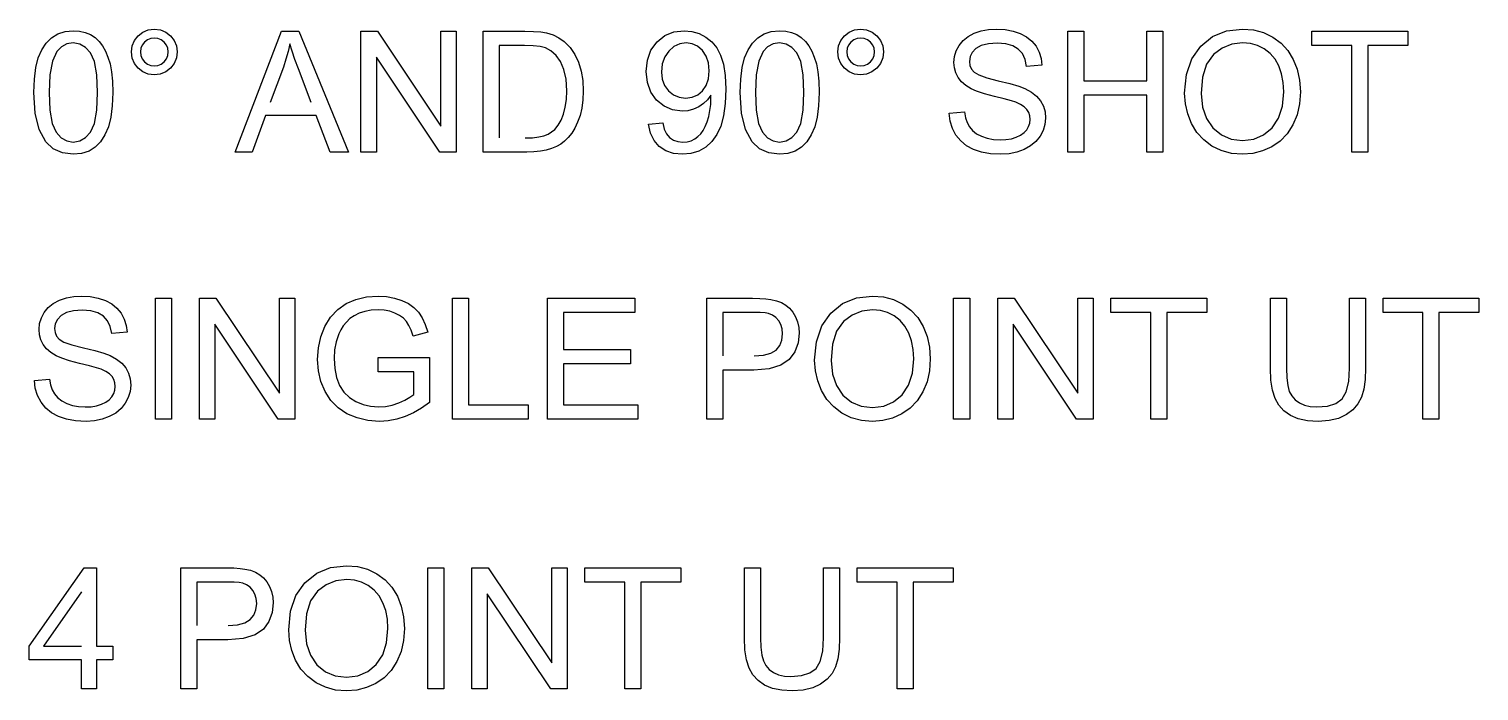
# Model space of a CAD drawing. Extents: x 0 to 17.2, y 0.1 to 11.3.
# Drawn here: x 3.422 to 4.195, y 0.807 to 1.159 of the extents above; entities that cross this region are included whole.
import ezdxf

# ---------------------------------------------------------------- set-up
doc = ezdxf.new("R2010")
doc.units = 0
doc.layers.add('BORDERTEXT', color=7, linetype='CONTINUOUS')

msp = doc.modelspace()

# ---------------------------------------------------------------- linework, layer by layer
at = {"layer": 'BORDERTEXT', "color": 7}
for points in [[(3.47699, 1.14695), (3.47699, 1.14695), (3.47739, 1.15016), (3.47858, 1.15303), (3.48057, 1.15557), (3.48057, 1.15557), (3.48312, 1.15755), (3.48598, 1.15874), (3.48917, 1.15913), (3.48917, 1.15913), (3.4924, 1.15874), (3.49528, 1.15755), (3.49783, 1.15557), (3.49783, 1.15557), (3.49981, 1.15303), (3.501, 1.15016), (3.50139, 1.14695), (3.50139, 1.14695), (3.50099, 1.14375), (3.4998, 1.14087), (3.49781, 1.13831), (3.49781, 1.13831), (3.49525, 1.13632), (3.49237, 1.13513), (3.48917, 1.13473), (3.48917, 1.13473), (3.48598, 1.13513), (3.48312, 1.13631), (3.48057, 1.13829), (3.48057, 1.13829), (3.47858, 1.14084), (3.47739, 1.14372), (3.47699, 1.14695)], [(3.85334, 1.14695), (3.85334, 1.14695), (3.85374, 1.15016), (3.85494, 1.15303), (3.85693, 1.15557), (3.85693, 1.15557), (3.85948, 1.15755), (3.86234, 1.15874), (3.86552, 1.15913), (3.86552, 1.15913), (3.86875, 1.15874), (3.87164, 1.15755), (3.87419, 1.15557), (3.87419, 1.15557), (3.87617, 1.15303), (3.87735, 1.15016), (3.87775, 1.14695), (3.87775, 1.14695), (3.87735, 1.14375), (3.87616, 1.14087), (3.87416, 1.13831), (3.87416, 1.13831), (3.87161, 1.13632), (3.86873, 1.13513), (3.86552, 1.13473), (3.86552, 1.13473), (3.86234, 1.13513), (3.85948, 1.13631), (3.85693, 1.13829), (3.85693, 1.13829), (3.85494, 1.14084), (3.85374, 1.14372), (3.85334, 1.14695)], [(3.91279, 1.11428), (3.92084, 1.11499), (3.92084, 1.11499), (3.92139, 1.11195), (3.92228, 1.10931), (3.9235, 1.10705), (3.9235, 1.10705), (3.92515, 1.10511), (3.92731, 1.10344), (3.92999, 1.10204), (3.92999, 1.10204), (3.93304, 1.10097), (3.93634, 1.10034), (3.93988, 1.10012), (3.93988, 1.10012), (3.94301, 1.10028), (3.94588, 1.10077), (3.9485, 1.10157), (3.9485, 1.10157), (3.95078, 1.10266), (3.95263, 1.10399), (3.95406, 1.10555), (3.95406, 1.10555), (3.95508, 1.10729), (3.95568, 1.10913), (3.95589, 1.11107), (3.95589, 1.11107), (3.95569, 1.11301), (3.9551, 1.11478), (3.95413, 1.11637), (3.95413, 1.11637), (3.9527, 1.1178), (3.95077, 1.11907), (3.94832, 1.12017), (3.94832, 1.12017), (3.9459, 1.12097), (3.94207, 1.12202), (3.93685, 1.12332), (3.93685, 1.12332), (3.93152, 1.12471), (3.92737, 1.12605), (3.9244, 1.12734), (3.9244, 1.12734), (3.92159, 1.12908), (3.91929, 1.13108), (3.91752, 1.13334), (3.91752, 1.13334), (3.91626, 1.13583), (3.91551, 1.1385), (3.91526, 1.14137), (3.91526, 1.14137), (3.91556, 1.14455), (3.91649, 1.14759), (3.91803, 1.15049), (3.91803, 1.15049), (3.92016, 1.1531), (3.92285, 1.15524), (3.92612, 1.15694), (3.92612, 1.15694), (3.9298, 1.15816), (3.93374, 1.15889), (3.93795, 1.15913), (3.93795, 1.15913), (3.94254, 1.15888), (3.94675, 1.15811), (3.95059, 1.15683), (3.95059, 1.15683), (3.95396, 1.15504), (3.95676, 1.15278), (3.95901, 1.15003), (3.95901, 1.15003), (3.96067, 1.14691), (3.96173, 1.14352), (3.96217, 1.13987), (3.954, 1.13926), (3.954, 1.13926), (3.95321, 1.143), (3.95172, 1.14608), (3.94953, 1.14849), (3.94953, 1.14849), (3.94659, 1.15023), (3.94285, 1.15127), (3.9383, 1.15161), (3.9383, 1.15161), (3.93361, 1.1513), (3.92985, 1.15035), (3.92702, 1.14878), (3.92702, 1.14878), (3.92505, 1.14676), (3.92387, 1.14448), (3.92348, 1.14194), (3.92348, 1.14194), (3.92376, 1.13976), (3.92459, 1.13786), (3.92599, 1.13622), (3.92599, 1.13622), (3.92851, 1.13472), (3.9328, 1.13319), (3.93885, 1.13163), (3.93885, 1.13163), (3.94505, 1.13013), (3.94981, 1.12876), (3.95312, 1.12752), (3.95312, 1.12752), (3.95654, 1.12563), (3.95931, 1.12344), (3.96143, 1.12094), (3.96143, 1.12094), (3.96292, 1.11816), (3.96381, 1.1151), (3.96411, 1.11178), (3.96411, 1.11178), (3.96378, 1.10841), (3.9628, 1.10518), (3.96116, 1.10208), (3.96116, 1.10208), (3.95891, 1.09927), (3.95609, 1.09691), (3.9527, 1.095), (3.9527, 1.095), (3.94887, 1.0936), (3.94473, 1.09275), (3.94028, 1.09247), (3.94028, 1.09247), (3.93476, 1.09276), (3.92987, 1.09361), (3.92561, 1.09502), (3.92561, 1.09502), (3.92195, 1.09701), (3.91886, 1.09957), (3.91633, 1.1027), (3.91633, 1.1027), (3.91445, 1.10626), (3.91327, 1.11012), (3.91279, 1.11428)], [(4.0382, 1.12497), (4.0382, 1.12497), (4.03916, 1.13489), (4.04203, 1.14327), (4.04682, 1.1501), (4.04682, 1.1501), (4.05312, 1.15514), (4.06054, 1.15817), (4.06907, 1.15918), (4.06907, 1.15918), (4.07483, 1.1587), (4.08019, 1.15728), (4.08516, 1.15491), (4.08516, 1.15491), (4.08956, 1.1517), (4.09321, 1.14773), (4.09609, 1.14302), (4.09609, 1.14302), (4.09818, 1.13771), (4.09943, 1.13194), (4.09985, 1.12572), (4.09985, 1.12572), (4.09941, 1.11941), (4.09809, 1.11356), (4.09589, 1.10817), (4.09589, 1.10817), (4.09289, 1.10343), (4.08915, 1.09952), (4.08468, 1.09645), (4.08468, 1.09645), (4.07972, 1.09424), (4.0745, 1.09291), (4.06903, 1.09247), (4.06903, 1.09247), (4.06317, 1.09296), (4.05775, 1.09443), (4.05276, 1.09687), (4.05276, 1.09687), (4.04836, 1.10016), (4.04474, 1.10416), (4.0419, 1.10887), (4.0419, 1.10887), (4.03984, 1.11404), (4.03861, 1.11941), (4.0382, 1.12497)], [(3.42501, 1.12536), (3.42501, 1.12536), (3.42527, 1.13249), (3.42606, 1.13862), (3.42736, 1.14377), (3.42736, 1.14377), (3.42919, 1.14806), (3.43152, 1.15164), (3.43436, 1.15452), (3.43436, 1.15452), (3.43772, 1.15662), (3.44161, 1.15788), (3.44603, 1.1583), (3.44603, 1.1583), (3.44935, 1.15807), (3.45238, 1.15737), (3.45513, 1.15621), (3.45513, 1.15621), (3.45759, 1.15461), (3.45975, 1.1526), (3.4616, 1.15019), (3.4616, 1.15019), (3.46317, 1.14737), (3.46451, 1.14418), (3.4656, 1.1406), (3.4656, 1.1406), (3.4664, 1.1364), (3.46689, 1.13132), (3.46705, 1.12536), (3.46705, 1.12536), (3.46679, 1.11829), (3.46601, 1.11218), (3.46472, 1.10705), (3.46472, 1.10705), (3.46291, 1.10275), (3.46059, 1.09916), (3.45775, 1.09628), (3.45775, 1.09628), (3.45439, 1.09416), (3.45048, 1.0929), (3.44603, 1.09247), (3.44603, 1.09247), (3.44026, 1.09322), (3.43538, 1.09544), (3.43139, 1.09916), (3.43139, 1.09916), (3.42785, 1.10564), (3.42572, 1.11438), (3.42501, 1.12536)], [(3.43315, 1.12536), (3.43356, 1.11596), (3.4348, 1.10892), (3.43686, 1.10424), (3.43686, 1.10424), (3.43953, 1.10132), (3.44259, 1.09956), (3.44603, 1.09898), (3.44603, 1.09898), (3.44947, 1.09957), (3.45253, 1.10133), (3.4552, 1.10426), (3.4552, 1.10426), (3.45726, 1.10895), (3.4585, 1.11598), (3.45891, 1.12536), (3.45891, 1.12536), (3.4585, 1.13479), (3.45726, 1.14184), (3.4552, 1.14651), (3.4552, 1.14651), (3.45252, 1.14942), (3.44943, 1.15117), (3.44594, 1.15175), (3.44594, 1.15175), (3.44255, 1.15123), (3.43965, 1.14969), (3.43724, 1.14713), (3.43724, 1.14713), (3.43496, 1.14209), (3.4336, 1.13484), (3.43315, 1.12536)], [(3.48178, 1.14695), (3.48202, 1.145), (3.48275, 1.14325), (3.48396, 1.1417), (3.48396, 1.1417), (3.48551, 1.14049), (3.48726, 1.13976), (3.48921, 1.13952), (3.48921, 1.13952), (3.49114, 1.13976), (3.49288, 1.14049), (3.49442, 1.1417), (3.49442, 1.1417), (3.49563, 1.14325), (3.49636, 1.145), (3.4966, 1.14695), (3.4966, 1.14695), (3.49636, 1.14891), (3.49563, 1.15066), (3.49442, 1.15221), (3.49442, 1.15221), (3.49288, 1.15342), (3.49114, 1.15414), (3.48921, 1.15439), (3.48921, 1.15439), (3.48726, 1.15414), (3.48551, 1.15342), (3.48396, 1.15221), (3.48396, 1.15221), (3.48275, 1.15066), (3.48202, 1.14891), (3.48178, 1.14695)], [(3.53226, 1.09357), (3.55702, 1.15803), (3.56621, 1.15803), (3.59259, 1.09357), (3.58287, 1.09357), (3.57535, 1.1131), (3.5484, 1.1131), (3.54132, 1.09357), (3.53226, 1.09357)], [(3.57271, 1.12004), (3.56599, 1.1379), (3.56599, 1.1379), (3.56411, 1.143), (3.56259, 1.14745), (3.56141, 1.15126), (3.56141, 1.15126), (3.56048, 1.14714), (3.55932, 1.14304), (3.55794, 1.13895), (3.55086, 1.12004)], [(3.59932, 1.09357), (3.59932, 1.15803), (3.60807, 1.15803), (3.64193, 1.10742), (3.64193, 1.15803), (3.6501, 1.15803), (3.6501, 1.09357), (3.64135, 1.09357), (3.6075, 1.14423), (3.6075, 1.09357), (3.59932, 1.09357)], [(3.66444, 1.09357), (3.66444, 1.15803), (3.68665, 1.15803), (3.68665, 1.15803), (3.69126, 1.15793), (3.69509, 1.15762), (3.69812, 1.15711), (3.69812, 1.15711), (3.70164, 1.15603), (3.70479, 1.15449), (3.70758, 1.15249), (3.70758, 1.15249), (3.71069, 1.14936), (3.71323, 1.14568), (3.71521, 1.14148), (3.71521, 1.14148), (3.71661, 1.1368), (3.71745, 1.13169), (3.71773, 1.12616), (3.71773, 1.12616), (3.71754, 1.12145), (3.71697, 1.11711), (3.71602, 1.11314), (3.71602, 1.11314), (3.71477, 1.10958), (3.7133, 1.10645), (3.71162, 1.10375), (3.71162, 1.10375), (3.70978, 1.10145), (3.70782, 1.0995), (3.70575, 1.0979), (3.70575, 1.0979), (3.70348, 1.0966), (3.70091, 1.09552), (3.69806, 1.09467), (3.69806, 1.09467), (3.6949, 1.09406), (3.69145, 1.09369), (3.6877, 1.09357), (3.66444, 1.09357)], [(3.75247, 1.10848), (3.76008, 1.10918), (3.76008, 1.10918), (3.76092, 1.10593), (3.76215, 1.10334), (3.76377, 1.1014), (3.76377, 1.1014), (3.76576, 1.10006), (3.76809, 1.09925), (3.77076, 1.09898), (3.77076, 1.09898), (3.7731, 1.09917), (3.77523, 1.09972), (3.77716, 1.10065), (3.77716, 1.10065), (3.77888, 1.10189), (3.78039, 1.10338), (3.78167, 1.10511), (3.78167, 1.10511), (3.78278, 1.10719), (3.78376, 1.10971), (3.78462, 1.11266), (3.78462, 1.11266), (3.78528, 1.11584), (3.78567, 1.11907), (3.7858, 1.12233), (3.7858, 1.12233), (3.7858, 1.12274), (3.78578, 1.12327), (3.78576, 1.12391), (3.78576, 1.12391), (3.78398, 1.12155), (3.78182, 1.11951), (3.77927, 1.11778), (3.77927, 1.11778), (3.77646, 1.11647), (3.77349, 1.11569), (3.77037, 1.11543), (3.77037, 1.11543), (3.76531, 1.11607), (3.76079, 1.11801), (3.75683, 1.12123), (3.75683, 1.12123), (3.75375, 1.12551), (3.7519, 1.13061), (3.75128, 1.13653), (3.75128, 1.13653), (3.75193, 1.14264), (3.75385, 1.14791), (3.75707, 1.15232), (3.75707, 1.15232), (3.76125, 1.15564), (3.76608, 1.15763), (3.77156, 1.1583), (3.77156, 1.1583), (3.77563, 1.15792), (3.77946, 1.15679), (3.78305, 1.15491), (3.78305, 1.15491), (3.78625, 1.15234), (3.78889, 1.14912), (3.79097, 1.14526), (3.79097, 1.14526), (3.79247, 1.14046), (3.79337, 1.13441), (3.79367, 1.12712), (3.79367, 1.12712), (3.79338, 1.11944), (3.79248, 1.11289), (3.79099, 1.10745), (3.79099, 1.10745), (3.78891, 1.10295), (3.78625, 1.09924), (3.78301, 1.0963), (3.78301, 1.0963), (3.77928, 1.09417), (3.77513, 1.0929), (3.77059, 1.09247), (3.77059, 1.09247), (3.76585, 1.09294), (3.76174, 1.09434), (3.75823, 1.09667), (3.75823, 1.09667), (3.75546, 1.09985), (3.75354, 1.10379), (3.75247, 1.10848)], [(3.78488, 1.13693), (3.78448, 1.14116), (3.78327, 1.14477), (3.78125, 1.14775), (3.78125, 1.14775), (3.77867, 1.14997), (3.77576, 1.1513), (3.77252, 1.15175), (3.77252, 1.15175), (3.76916, 1.15127), (3.76609, 1.14983), (3.76333, 1.14744), (3.76333, 1.14744), (3.76116, 1.14428), (3.75985, 1.14056), (3.75942, 1.13627), (3.75942, 1.13627), (3.75983, 1.13242), (3.76107, 1.12909), (3.76314, 1.12627), (3.76314, 1.12627), (3.76581, 1.12413), (3.76886, 1.12285), (3.7723, 1.12242), (3.7723, 1.12242), (3.77575, 1.12285), (3.77876, 1.12413), (3.78134, 1.12627), (3.78134, 1.12627), (3.78331, 1.12916), (3.78449, 1.13271), (3.78488, 1.13693)], [(3.80137, 1.12536), (3.80137, 1.12536), (3.80163, 1.13249), (3.80241, 1.13862), (3.80372, 1.14377), (3.80372, 1.14377), (3.80554, 1.14806), (3.80787, 1.15164), (3.81071, 1.15452), (3.81071, 1.15452), (3.81407, 1.15662), (3.81796, 1.15788), (3.82239, 1.1583), (3.82239, 1.1583), (3.8257, 1.15807), (3.82874, 1.15737), (3.83149, 1.15621), (3.83149, 1.15621), (3.83395, 1.15461), (3.8361, 1.1526), (3.83795, 1.15019), (3.83795, 1.15019), (3.83953, 1.14737), (3.84087, 1.14418), (3.84196, 1.1406), (3.84196, 1.1406), (3.84276, 1.1364), (3.84324, 1.13132), (3.84341, 1.12536), (3.84341, 1.12536), (3.84315, 1.11829), (3.84237, 1.11218), (3.84108, 1.10705), (3.84108, 1.10705), (3.83927, 1.10275), (3.83694, 1.09916), (3.83411, 1.09628), (3.83411, 1.09628), (3.83074, 1.09416), (3.82684, 1.0929), (3.82239, 1.09247), (3.82239, 1.09247), (3.81662, 1.09322), (3.81174, 1.09544), (3.80774, 1.09916), (3.80774, 1.09916), (3.8042, 1.10564), (3.80208, 1.11438), (3.80137, 1.12536)], [(3.8095, 1.12536), (3.80992, 1.11596), (3.81116, 1.10892), (3.81322, 1.10424), (3.81322, 1.10424), (3.81589, 1.10132), (3.81895, 1.09956), (3.82239, 1.09898), (3.82239, 1.09898), (3.82583, 1.09957), (3.82889, 1.10133), (3.83156, 1.10426), (3.83156, 1.10426), (3.83362, 1.10895), (3.83486, 1.11598), (3.83527, 1.12536), (3.83527, 1.12536), (3.83486, 1.13479), (3.83362, 1.14184), (3.83156, 1.14651), (3.83156, 1.14651), (3.82888, 1.14942), (3.82579, 1.15117), (3.8223, 1.15175), (3.8223, 1.15175), (3.81891, 1.15123), (3.81601, 1.14969), (3.81359, 1.14713), (3.81359, 1.14713), (3.81132, 1.14209), (3.80996, 1.13484), (3.8095, 1.12536)], [(3.85814, 1.14695), (3.85838, 1.145), (3.8591, 1.14325), (3.86031, 1.1417), (3.86031, 1.1417), (3.86186, 1.14049), (3.86362, 1.13976), (3.86557, 1.13952), (3.86557, 1.13952), (3.8675, 1.13976), (3.86923, 1.14049), (3.87078, 1.1417), (3.87078, 1.1417), (3.87199, 1.14325), (3.87271, 1.145), (3.87296, 1.14695), (3.87296, 1.14695), (3.87271, 1.14891), (3.87199, 1.15066), (3.87078, 1.15221), (3.87078, 1.15221), (3.86923, 1.15342), (3.8675, 1.15414), (3.86557, 1.15439), (3.86557, 1.15439), (3.86362, 1.15414), (3.86186, 1.15342), (3.86031, 1.15221), (3.86031, 1.15221), (3.8591, 1.15066), (3.85838, 1.14891), (3.85814, 1.14695)], [(3.97603, 1.09357), (3.97603, 1.15803), (3.98456, 1.15803), (3.98456, 1.13156), (4.01806, 1.13156), (4.01806, 1.15803), (4.02659, 1.15803), (4.02659, 1.09357), (4.01806, 1.09357), (4.01806, 1.12396), (3.98456, 1.12396), (3.98456, 1.09357), (3.97603, 1.09357)], [(4.047, 1.12484), (4.04769, 1.11762), (4.04978, 1.1115), (4.05326, 1.10648), (4.05326, 1.10648), (4.05779, 1.10275), (4.06303, 1.10052), (4.06898, 1.09977), (4.06898, 1.09977), (4.07502, 1.10052), (4.08031, 1.10278), (4.08483, 1.10654), (4.08483, 1.10654), (4.08829, 1.11169), (4.09037, 1.11809), (4.09106, 1.12576), (4.09106, 1.12576), (4.09076, 1.13078), (4.08987, 1.13536), (4.0884, 1.1395), (4.0884, 1.1395), (4.08635, 1.14312), (4.08376, 1.14616), (4.08061, 1.1486), (4.08061, 1.1486), (4.07706, 1.1504), (4.07323, 1.15148), (4.06911, 1.15183), (4.06911, 1.15183), (4.06336, 1.15114), (4.05816, 1.14907), (4.05353, 1.14561), (4.05353, 1.14561), (4.0499, 1.14054), (4.04772, 1.13361), (4.047, 1.12484)], [(4.12725, 1.09357), (4.12725, 1.15043), (4.10601, 1.15043), (4.10601, 1.15803), (4.1571, 1.15803), (4.1571, 1.15043), (4.13578, 1.15043), (4.13578, 1.09357), (4.12725, 1.09357)], [(3.68673, 1.10118), (3.68673, 1.10118), (3.69068, 1.10131), (3.69401, 1.10171), (3.69674, 1.10237), (3.69674, 1.10237), (3.69899, 1.10327), (3.70092, 1.10438), (3.70252, 1.10571), (3.70252, 1.10571), (3.70439, 1.10796), (3.70597, 1.11068), (3.70725, 1.11386), (3.70725, 1.11386), (3.70819, 1.11752), (3.70875, 1.12166), (3.70894, 1.12629), (3.70894, 1.12629), (3.70857, 1.13251), (3.70746, 1.13769), (3.70562, 1.14183), (3.70562, 1.14183), (3.70325, 1.14505), (3.70056, 1.14748), (3.69755, 1.14911), (3.69755, 1.14911), (3.6948, 1.14984), (3.69112, 1.15028), (3.68651, 1.15043), (3.67297, 1.15043), (3.67297, 1.10118)], [(3.42532, 0.97207), (3.43337, 0.97277), (3.43337, 0.97277), (3.43392, 0.96974), (3.4348, 0.9671), (3.43603, 0.96484), (3.43603, 0.96484), (3.43768, 0.9629), (3.43984, 0.96123), (3.44251, 0.95982), (3.44251, 0.95982), (3.44557, 0.95876), (3.44886, 0.95812), (3.45241, 0.95791), (3.45241, 0.95791), (3.45553, 0.95807), (3.45841, 0.95856), (3.46103, 0.95936), (3.46103, 0.95936), (3.4633, 0.96045), (3.46516, 0.96178), (3.46659, 0.96334), (3.46659, 0.96334), (3.4676, 0.96508), (3.46821, 0.96692), (3.46841, 0.96886), (3.46841, 0.96886), (3.46822, 0.9708), (3.46763, 0.97256), (3.46665, 0.97416), (3.46665, 0.97416), (3.46523, 0.97559), (3.46329, 0.97686), (3.46085, 0.97796), (3.46085, 0.97796), (3.45842, 0.97876), (3.4546, 0.97981), (3.44937, 0.98111), (3.44937, 0.98111), (3.44404, 0.9825), (3.43989, 0.98384), (3.43693, 0.98513), (3.43693, 0.98513), (3.43411, 0.98687), (3.43182, 0.98887), (3.43005, 0.99113), (3.43005, 0.99113), (3.42879, 0.99362), (3.42803, 0.99629), (3.42778, 0.99916), (3.42778, 0.99916), (3.42809, 1.00234), (3.42901, 1.00538), (3.43055, 1.00828), (3.43055, 1.00828), (3.43268, 1.01088), (3.43538, 1.01303), (3.43864, 1.01472), (3.43864, 1.01472), (3.44232, 1.01595), (3.44627, 1.01668), (3.45047, 1.01692), (3.45047, 1.01692), (3.45506, 1.01667), (3.45928, 1.0159), (3.46311, 1.01461), (3.46311, 1.01461), (3.46648, 1.01283), (3.46929, 1.01057), (3.47153, 1.00782), (3.47153, 1.00782), (3.4732, 1.0047), (3.47425, 1.00131), (3.4747, 0.99766), (3.46652, 0.99705), (3.46652, 0.99705), (3.46573, 1.00079), (3.46424, 1.00387), (3.46206, 1.00628), (3.46206, 1.00628), (3.45912, 1.00802), (3.45537, 1.00906), (3.45082, 1.0094), (3.45082, 1.0094), (3.44613, 1.00909), (3.44237, 1.00814), (3.43954, 1.00657), (3.43954, 1.00657), (3.43758, 1.00455), (3.4364, 1.00227), (3.43601, 0.99973), (3.43601, 0.99973), (3.43628, 0.99755), (3.43712, 0.99564), (3.43851, 0.99401), (3.43851, 0.99401), (3.44103, 0.99251), (3.44532, 0.99097), (3.45137, 0.98942), (3.45137, 0.98942), (3.45758, 0.98792), (3.46234, 0.98654), (3.46564, 0.98531), (3.46564, 0.98531), (3.46907, 0.98342), (3.47184, 0.98123), (3.47395, 0.97873), (3.47395, 0.97873), (3.47544, 0.97595), (3.47634, 0.97289), (3.47664, 0.96956), (3.47664, 0.96956), (3.47631, 0.9662), (3.47533, 0.96297), (3.47369, 0.95987), (3.47369, 0.95987), (3.47144, 0.95706), (3.46862, 0.9547), (3.46522, 0.95279), (3.46522, 0.95279), (3.46139, 0.95138), (3.45725, 0.95054), (3.4528, 0.95026), (3.4528, 0.95026), (3.44728, 0.95054), (3.4424, 0.95139), (3.43814, 0.95281), (3.43814, 0.95281), (3.43448, 0.9548), (3.43139, 0.95735), (3.42886, 0.96048), (3.42886, 0.96048), (3.42697, 0.96405), (3.42579, 0.96791), (3.42532, 0.97207)], [(3.48974, 0.95136), (3.48974, 1.01582), (3.49827, 1.01582), (3.49827, 0.95136), (3.48974, 0.95136)], [(3.51322, 0.95136), (3.51322, 1.01582), (3.52197, 1.01582), (3.55583, 0.96521), (3.55583, 1.01582), (3.56401, 1.01582), (3.56401, 0.95136), (3.55526, 0.95136), (3.5214, 1.00202), (3.5214, 0.95136), (3.51322, 0.95136)], [(3.60851, 0.97664), (3.60851, 0.98421), (3.63581, 0.98425), (3.63581, 0.96033), (3.63581, 0.96033), (3.63158, 0.95726), (3.62725, 0.95475), (3.62284, 0.95279), (3.62284, 0.95279), (3.61835, 0.95138), (3.61377, 0.95054), (3.60912, 0.95026), (3.60912, 0.95026), (3.60298, 0.95071), (3.59723, 0.95207), (3.59186, 0.95433), (3.59186, 0.95433), (3.58711, 0.95744), (3.58321, 0.96136), (3.58015, 0.96609), (3.58015, 0.96609), (3.57795, 0.97142), (3.57663, 0.97715), (3.57619, 0.98328), (3.57619, 0.98328), (3.57663, 0.98942), (3.57794, 0.99527), (3.58012, 1.00085), (3.58012, 1.00085), (3.58313, 1.00582), (3.5869, 1.00986), (3.59145, 1.01296), (3.59145, 1.01296), (3.59662, 1.01516), (3.60229, 1.01648), (3.60846, 1.01692), (3.60846, 1.01692), (3.61298, 1.01667), (3.61719, 1.01592), (3.62111, 1.01466), (3.62111, 1.01466), (3.6246, 1.01295), (3.62755, 1.01085), (3.62997, 1.00835), (3.62997, 1.00835), (3.63193, 1.00538), (3.63356, 1.00186), (3.63485, 0.99779), (3.62715, 0.99568), (3.62715, 0.99568), (3.62611, 0.99873), (3.6249, 1.00131), (3.62355, 1.00342), (3.62355, 1.00342), (3.6219, 1.00517), (3.61985, 1.00668), (3.61739, 1.00793), (3.61739, 1.00793), (3.61462, 1.00887), (3.61166, 1.00943), (3.60851, 1.00962), (3.60851, 1.00962), (3.60478, 1.00942), (3.60141, 1.00883), (3.59839, 1.00784), (3.59839, 1.00784), (3.59573, 1.00653), (3.59344, 1.00497), (3.59151, 1.00316), (3.59151, 1.00316), (3.5899, 1.00116), (3.58854, 0.99904), (3.58744, 0.99678), (3.58744, 0.99678), (3.58608, 0.99268), (3.58526, 0.98836), (3.58498, 0.98381), (3.58498, 0.98381), (3.58531, 0.97838), (3.5863, 0.97357), (3.58795, 0.96939), (3.58795, 0.96939), (3.59023, 0.96585), (3.59311, 0.96298), (3.59659, 0.96077), (3.59659, 0.96077), (3.60045, 0.95921), (3.60447, 0.95827), (3.60864, 0.95796), (3.60864, 0.95796), (3.6123, 0.95819), (3.61591, 0.9589), (3.61946, 0.96009), (3.61946, 0.96009), (3.62269, 0.96154), (3.62536, 0.96306), (3.62746, 0.96464), (3.62746, 0.97664), (3.60851, 0.97664)], [(3.64804, 0.95136), (3.64804, 1.01582), (3.65657, 1.01582), (3.65657, 0.95897), (3.68832, 0.95897), (3.68832, 0.95136), (3.64804, 0.95136)], [(3.69865, 0.95136), (3.69865, 1.01582), (3.74526, 1.01582), (3.74526, 1.00822), (3.70718, 1.00822), (3.70718, 0.98847), (3.74284, 0.98847), (3.74284, 0.98091), (3.70718, 0.98091), (3.70718, 0.95897), (3.74676, 0.95897), (3.74676, 0.95136), (3.69865, 0.95136)], [(3.78356, 0.95136), (3.78356, 1.01582), (3.80788, 1.01582), (3.80788, 1.01582), (3.81182, 1.01575), (3.81509, 1.01555), (3.81768, 1.01521), (3.81768, 1.01521), (3.82068, 1.01452), (3.82333, 1.01352), (3.82564, 1.0122), (3.82564, 1.0122), (3.82764, 1.01052), (3.82936, 1.00844), (3.83081, 1.00597), (3.83081, 1.00597), (3.8319, 1.00322), (3.83255, 1.00029), (3.83276, 0.99718), (3.83276, 0.99718), (3.83218, 0.99198), (3.83044, 0.98734), (3.82753, 0.98326), (3.82753, 0.98326), (3.82311, 0.9801), (3.8168, 0.9782), (3.80862, 0.97757), (3.79209, 0.97757), (3.79209, 0.95136), (3.78356, 0.95136)], [(3.84103, 0.98276), (3.84103, 0.98276), (3.84199, 0.99268), (3.84486, 1.00106), (3.84965, 1.00789), (3.84965, 1.00789), (3.85595, 1.01293), (3.86337, 1.01596), (3.8719, 1.01697), (3.8719, 1.01697), (3.87766, 1.01649), (3.88302, 1.01507), (3.88799, 1.0127), (3.88799, 1.0127), (3.89239, 1.00948), (3.89604, 1.00552), (3.89892, 1.00081), (3.89892, 1.00081), (3.90101, 0.99549), (3.90226, 0.98973), (3.90268, 0.9835), (3.90268, 0.9835), (3.90224, 0.9772), (3.90092, 0.97135), (3.89872, 0.96596), (3.89872, 0.96596), (3.89572, 0.96122), (3.89198, 0.95731), (3.88751, 0.95424), (3.88751, 0.95424), (3.88255, 0.95203), (3.87733, 0.9507), (3.87186, 0.95026), (3.87186, 0.95026), (3.866, 0.95075), (3.86058, 0.95221), (3.85559, 0.95466), (3.85559, 0.95466), (3.85119, 0.95795), (3.84757, 0.96195), (3.84473, 0.96666), (3.84473, 0.96666), (3.84267, 0.97183), (3.84144, 0.9772), (3.84103, 0.98276)], [(3.91512, 0.95136), (3.91512, 1.01582), (3.92366, 1.01582), (3.92366, 0.95136), (3.91512, 0.95136)], [(3.93861, 0.95136), (3.93861, 1.01582), (3.94736, 1.01582), (3.98121, 0.96521), (3.98121, 1.01582), (3.98939, 1.01582), (3.98939, 0.95136), (3.98064, 0.95136), (3.94678, 1.00202), (3.94678, 0.95136), (3.93861, 0.95136)], [(4.02013, 0.95136), (4.02013, 1.00822), (3.99889, 1.00822), (3.99889, 1.01582), (4.04999, 1.01582), (4.04999, 1.00822), (4.02866, 1.00822), (4.02866, 0.95136), (4.02013, 0.95136)], [(4.12606, 1.01582), (4.13459, 1.01582), (4.13459, 0.97858), (4.13459, 0.97858), (4.13434, 0.97254), (4.13361, 0.9674), (4.13239, 0.96314), (4.13239, 0.96314), (4.13053, 0.95957), (4.12789, 0.95647), (4.12445, 0.95384), (4.12445, 0.95384), (4.12023, 0.95185), (4.11521, 0.95066), (4.10939, 0.95026), (4.10939, 0.95026), (4.10372, 0.95061), (4.09878, 0.95165), (4.09457, 0.95338), (4.09457, 0.95338), (4.0911, 0.95577), (4.08836, 0.95879), (4.08635, 0.96242), (4.08635, 0.96242), (4.08498, 0.96684), (4.08416, 0.97223), (4.08389, 0.97858), (4.08389, 1.01582), (4.09242, 1.01582), (4.09242, 0.97862), (4.09242, 0.97862), (4.09259, 0.97351), (4.09311, 0.96939), (4.09398, 0.96624), (4.09398, 0.96624), (4.09527, 0.96379), (4.09706, 0.96175), (4.09935, 0.96011), (4.09935, 0.96011), (4.10207, 0.95891), (4.10517, 0.9582), (4.10865, 0.95796), (4.10865, 0.95796), (4.11432, 0.95843), (4.11879, 0.95985), (4.12206, 0.96222), (4.12206, 0.96222), (4.12428, 0.96594), (4.12561, 0.97141), (4.12606, 0.97862), (4.12606, 1.01582)], [(4.16519, 0.95136), (4.16519, 1.00822), (4.14396, 1.00822), (4.14396, 1.01582), (4.19505, 1.01582), (4.19505, 1.00822), (4.17372, 1.00822), (4.17372, 0.95136), (4.16519, 0.95136)], [(3.80876, 0.98517), (3.80876, 0.98517), (3.81373, 0.98552), (3.81765, 0.98654), (3.8205, 0.98825), (3.8205, 0.98825), (3.82243, 0.99058), (3.82358, 0.99347), (3.82397, 0.99691), (3.82397, 0.99691), (3.82374, 0.99948), (3.82306, 1.00179), (3.82193, 1.00384), (3.82193, 1.00384), (3.82042, 1.00554), (3.81862, 1.00681), (3.81654, 1.00764), (3.81654, 1.00764), (3.8147, 1.00796), (3.81204, 1.00815), (3.80858, 1.00822), (3.79209, 1.00822), (3.79209, 0.98517)], [(3.84983, 0.98262), (3.85052, 0.97541), (3.85261, 0.96929), (3.85609, 0.96427), (3.85609, 0.96427), (3.86062, 0.96054), (3.86586, 0.95831), (3.87181, 0.95756), (3.87181, 0.95756), (3.87785, 0.95831), (3.88314, 0.96057), (3.88766, 0.96433), (3.88766, 0.96433), (3.89112, 0.96948), (3.89319, 0.97588), (3.89389, 0.98355), (3.89389, 0.98355), (3.89359, 0.98857), (3.8927, 0.99315), (3.89123, 0.99729), (3.89123, 0.99729), (3.88918, 1.00091), (3.88658, 1.00394), (3.88344, 1.00639), (3.88344, 1.00639), (3.87989, 1.00819), (3.87606, 1.00926), (3.87194, 1.00962), (3.87194, 1.00962), (3.86619, 1.00893), (3.86099, 1.00686), (3.85636, 1.0034), (3.85636, 1.0034), (3.85273, 0.99833), (3.85055, 0.9914), (3.84983, 0.98262)], [(3.5608, 0.83917), (3.5608, 0.83917), (3.56176, 0.8491), (3.56463, 0.85747), (3.56942, 0.8643), (3.56942, 0.8643), (3.57572, 0.86934), (3.58314, 0.87237), (3.59167, 0.87338), (3.59167, 0.87338), (3.59742, 0.87291), (3.60279, 0.87148), (3.60776, 0.86911), (3.60776, 0.86911), (3.61216, 0.8659), (3.6158, 0.86193), (3.61869, 0.85722), (3.61869, 0.85722), (3.62078, 0.85191), (3.62203, 0.84614), (3.62245, 0.83992), (3.62245, 0.83992), (3.62201, 0.83361), (3.62069, 0.82776), (3.61849, 0.82237), (3.61849, 0.82237), (3.61548, 0.81763), (3.61175, 0.81372), (3.60728, 0.81065), (3.60728, 0.81065), (3.60231, 0.80844), (3.59709, 0.80712), (3.59162, 0.80667), (3.59162, 0.80667), (3.58577, 0.80716), (3.58035, 0.80863), (3.57535, 0.81107), (3.57535, 0.81107), (3.57096, 0.81436), (3.56734, 0.81836), (3.56449, 0.82308), (3.56449, 0.82308), (3.56244, 0.82825), (3.56121, 0.83361), (3.5608, 0.83917)], [(3.45038, 0.80777), (3.45038, 0.82321), (3.42242, 0.82321), (3.42242, 0.83046), (3.45183, 0.87224), (3.4583, 0.87224), (3.4583, 0.83046), (3.46701, 0.83046), (3.46701, 0.82321), (3.4583, 0.82321), (3.4583, 0.80777), (3.45038, 0.80777)], [(3.50333, 0.80777), (3.50333, 0.87224), (3.52764, 0.87224), (3.52764, 0.87224), (3.53159, 0.87217), (3.53485, 0.87196), (3.53745, 0.87162), (3.53745, 0.87162), (3.54044, 0.87093), (3.5431, 0.86993), (3.54541, 0.86861), (3.54541, 0.86861), (3.54741, 0.86693), (3.54913, 0.86486), (3.55057, 0.86239), (3.55057, 0.86239), (3.55166, 0.85963), (3.55231, 0.8567), (3.55253, 0.85359), (3.55253, 0.85359), (3.55195, 0.84839), (3.55021, 0.84375), (3.5473, 0.83968), (3.5473, 0.83968), (3.54287, 0.83651), (3.53657, 0.83461), (3.52839, 0.83398), (3.51186, 0.83398), (3.51186, 0.80777), (3.50333, 0.80777)], [(3.56959, 0.83904), (3.57029, 0.83182), (3.57238, 0.8257), (3.57586, 0.82068), (3.57586, 0.82068), (3.58039, 0.81695), (3.58563, 0.81472), (3.59158, 0.81397), (3.59158, 0.81397), (3.59762, 0.81473), (3.6029, 0.81698), (3.60743, 0.82075), (3.60743, 0.82075), (3.61089, 0.82589), (3.61296, 0.8323), (3.61365, 0.83996), (3.61365, 0.83996), (3.61336, 0.84499), (3.61247, 0.84957), (3.61099, 0.8537), (3.61099, 0.8537), (3.60894, 0.85732), (3.60635, 0.86036), (3.60321, 0.8628), (3.60321, 0.8628), (3.59965, 0.8646), (3.59582, 0.86568), (3.59171, 0.86604), (3.59171, 0.86604), (3.58595, 0.86535), (3.58076, 0.86327), (3.57612, 0.85981), (3.57612, 0.85981), (3.57249, 0.85474), (3.57032, 0.84782), (3.56959, 0.83904)], [(3.63489, 0.80777), (3.63489, 0.87224), (3.64342, 0.87224), (3.64342, 0.80777), (3.63489, 0.80777)], [(3.65837, 0.80777), (3.65837, 0.87224), (3.66712, 0.87224), (3.70098, 0.82162), (3.70098, 0.87224), (3.70916, 0.87224), (3.70916, 0.80777), (3.70041, 0.80777), (3.66655, 0.85843), (3.66655, 0.80777), (3.65837, 0.80777)], [(3.7399, 0.80777), (3.7399, 0.86463), (3.71866, 0.86463), (3.71866, 0.87224), (3.76975, 0.87224), (3.76975, 0.86463), (3.74843, 0.86463), (3.74843, 0.80777), (3.7399, 0.80777)], [(3.84582, 0.87224), (3.85436, 0.87224), (3.85436, 0.83499), (3.85436, 0.83499), (3.85411, 0.82896), (3.85338, 0.82381), (3.85216, 0.81956), (3.85216, 0.81956), (3.8503, 0.81598), (3.84765, 0.81288), (3.84422, 0.81026), (3.84422, 0.81026), (3.84, 0.80827), (3.83498, 0.80707), (3.82916, 0.80667), (3.82916, 0.80667), (3.82349, 0.80702), (3.81855, 0.80806), (3.81434, 0.8098), (3.81434, 0.8098), (3.81087, 0.81219), (3.80813, 0.8152), (3.80612, 0.81883), (3.80612, 0.81883), (3.80475, 0.82326), (3.80393, 0.82864), (3.80366, 0.83499), (3.80366, 0.87224), (3.81219, 0.87224), (3.81219, 0.83504), (3.81219, 0.83504), (3.81236, 0.82993), (3.81288, 0.8258), (3.81375, 0.82266), (3.81375, 0.82266), (3.81504, 0.82021), (3.81683, 0.81816), (3.81911, 0.81652), (3.81911, 0.81652), (3.82184, 0.81533), (3.82494, 0.81461), (3.82841, 0.81437), (3.82841, 0.81437), (3.83408, 0.81484), (3.83855, 0.81627), (3.84182, 0.81863), (3.84182, 0.81863), (3.84405, 0.82235), (3.84538, 0.82782), (3.84582, 0.83504), (3.84582, 0.87224)], [(3.88496, 0.80777), (3.88496, 0.86463), (3.86372, 0.86463), (3.86372, 0.87224), (3.91482, 0.87224), (3.91482, 0.86463), (3.89349, 0.86463), (3.89349, 0.80777), (3.88496, 0.80777)], [(3.45038, 0.85953), (3.4302, 0.83046), (3.45038, 0.83046)], [(3.52852, 0.84159), (3.52852, 0.84159), (3.5335, 0.84193), (3.53741, 0.84296), (3.54026, 0.84467), (3.54026, 0.84467), (3.54219, 0.847), (3.54335, 0.84988), (3.54374, 0.85333), (3.54374, 0.85333), (3.54351, 0.8559), (3.54283, 0.8582), (3.54169, 0.86025), (3.54169, 0.86025), (3.54018, 0.86196), (3.53839, 0.86322), (3.53631, 0.86406), (3.53631, 0.86406), (3.53446, 0.86438), (3.53181, 0.86457), (3.52835, 0.86463), (3.51186, 0.86463), (3.51186, 0.84159)]]:
    msp.add_lwpolyline(points, dxfattribs=at)

doc.saveas('drawing.dxf')
